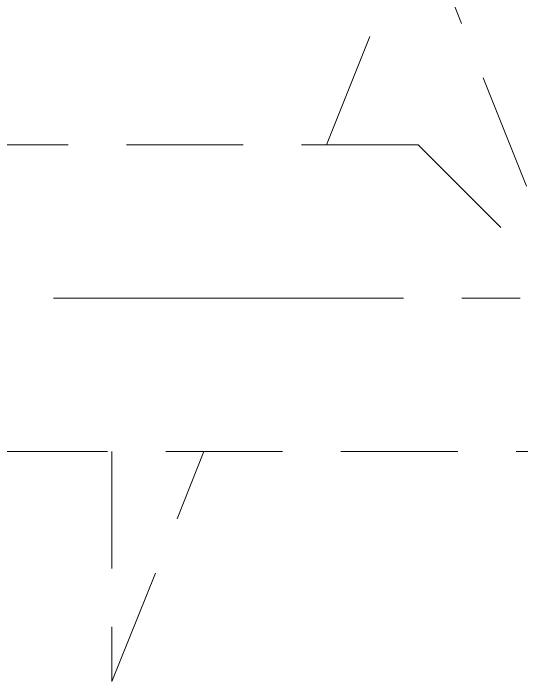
# Model space of a CAD drawing. Header units: millimetres. Extents: x 0 to 38884, y -3675 to 8056.
# Drawn here: x 11267.3 to 11333.6, y -1608.7 to -1521.5 of the extents above; entities that cross this region are included whole.
import ezdxf

# ---------------------------------------------------------------- set-up
doc = ezdxf.new("R2010")
doc.units = ezdxf.units.MM
doc.header["$LTSCALE"] = 2.4
doc.linetypes.add('CENTER2', pattern=[28.575, 19.05, -3.175, 3.175, -3.175])
doc.linetypes.add('HIDDEN', pattern=[9.525, 6.35, -3.175])
doc.layers.add('04_HIDDEN', color=2, linetype='HIDDEN', lineweight=13)
doc.layers.add('05_CENTER', color=4, linetype='CENTER2', lineweight=13)

# ---------------------------------------------------------------- blocks, each defined once
blk = doc.blocks.new('A$C38C82FDE_1')
at = {"color": 0}
for p, q in [((337, 20), (349, 50)), ((349, 50), (389.001, -50)), ((349, 20), (280, 20)), ((349, 20), (389, -20)), ((377.001, -20), (280, -20)), ((309, -20), (309, -50)), ((309, -50), (321, -20))]:
    blk.add_line(p, q, dxfattribs=at)
blk.add_lwpolyline([(429.001, 20), (361, 20)], dxfattribs=at)
at = {"layer": '05_CENTER'}
blk.add_line((1444.362, 0), (-6, 0), dxfattribs=at)

msp = doc.modelspace()

# ---------------------------------------------------------------- block references
at = {"layer": '04_HIDDEN'}
msp.add_blockref('A$C38C82FDE_1', (10971.142, -1558.6624), dxfattribs=at)

doc.saveas('drawing.dxf')
